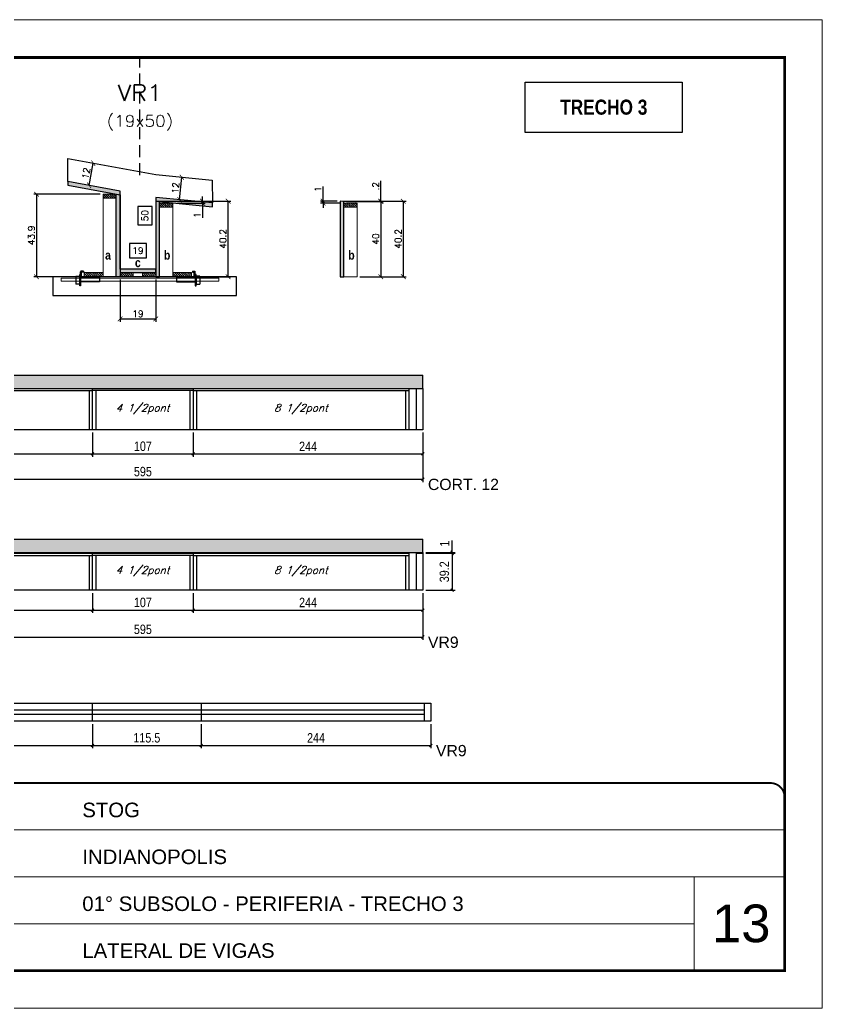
# Model space of a CAD drawing. Extents: x 0 to 6325, y 10169 to 19307.
# Drawn here: x 632 to 1485, y 13614 to 14664 of the extents above; entities that cross this region are included whole.
import ezdxf
from ezdxf.enums import TextEntityAlignment as Align

# ---------------------------------------------------------------- set-up
doc = ezdxf.new("R2010")
doc.units = 0
for name, pattern in [('CONTINUO', [0]), ('DASHED', [0.75, 0.5, -0.25]), ('HIDDEN', [9.525, 6.35, -3.175])]:
    doc.linetypes.add(name, pattern=pattern)
for name, color, linetype in [('1', 1, 'Continuous'), ('5', 5, 'Continuous'), ('barrote', 251, 'Continuous'), ('COTA', 241, 'Continuous'), ('Cota Seção (2x)', 4, 'Continuous'), ('detalhes', 4, 'Continuous'), ('Hachura', 253, 'Continuous'), ('NOMENCLATURA', 7, 'Continuous'), ('Painéis', 200, 'Continuous'), ('presilha', 1, 'Continuous'), ('SARR_2.2x7', 40, 'Continuous'), ('SARR_3.5x7', 81, 'Continuous'), ('texto', 7, 'Continuous'), ('Texto de Titulo', 7, 'Continuous'), ('Texto Qtd Sarr', 242, 'Continuous')]:
    doc.layers.add(name, color=color, linetype=linetype)
for name, color, linetype, lineweight in [('CARIMBO', 255, 'Continuous', 9), ('CONCRETO', 251, 'Continuous', 25), ('Folhas', 255, 'Continuous', 9), ('Madeira', 126, 'Continuous', 18), ('SARRAFO DE PRESSAO', 251, 'DASHED', 9), ('SCO-___-LAJ', 2, 'Continuous', 0), ('Texto Seção', 7, 'Continuous', 15)]:
    doc.layers.add(name, color=color, linetype=linetype, lineweight=lineweight)
doc.styles.add('arial', font='arial.ttf')
doc.styles.add('COTA TECNICA', font='techl___.ttf', dxfattribs={"height": 10})
doc.styles.add('ROMANC', font='techb___.ttf', dxfattribs={"height": 2.5})
doc.styles.add('Romans', font='romans.shx')
doc.styles.get("Standard").update_dxf_attribs({"font": 'arial.ttf'})
doc.styles.add('TECNICA', font='techb___.ttf', dxfattribs={"height": 10})
doc.dimstyles.new('Cota Seção (2x)', dxfattribs={"dimtxt": 7, "dimasz": 5, "dimexe": 3, "dimexo": 3, "dimgap": 2, "dimtad": 3, "dimdec": 1, "dimlfac": 0.5, "dimzin": 12, "dimdsep": 46, "dimtxsty": 'Romans', "dimblk": 'ARCHTICK', "dimcen": 0, "dimclrd": 4, "dimclre": 4, "dimclrt": 1, "dimadec": 1, "dimazin": 3, "dimtfac": 1, "dimtdec": 1, "dimtmove": 0, "dimatfit": 3, "dimldrblk": 'OBLIQUE', "dimfxl": 1, "dimtolj": 1, "dimtzin": 12, "dimarcsym": 0})
doc.dimstyles.new('Cota Seção interna', dxfattribs={"dimtxt": 7, "dimasz": 6, "dimexe": 0.18, "dimexo": 2, "dimgap": -4, "dimtad": 3, "dimdec": 1, "dimlfac": 0.5, "dimzin": 12, "dimdsep": 46, "dimtxsty": 'Romans', "dimblk": 'ARCHTICK', "dimcen": 0.09, "dimse1": 1, "dimse2": 1, "dimsd1": 1, "dimsd2": 1, "dimclrd": 180, "dimclre": 5, "dimclrt": 1, "dimadec": 0, "dimazin": 3, "dimtfac": 1, "dimtdec": 1, "dimtofl": 0, "dimtmove": 0, "dimatfit": 3, "dimldrblk": 'ARCHTICK', "dimfxl": 1, "dimtolj": 1, "dimtzin": 0, "dimarcsym": 0})
doc.dimstyles.new('PAINEL', dxfattribs={"dimtxt": 10, "dimasz": 3, "dimexe": 3, "dimexo": 3, "dimgap": 3, "dimtad": 1, "dimdec": 1, "dimzin": 12, "dimdsep": 46, "dimtxsty": 'COTA TECNICA', "dimblk1": 'OBLIQUE', "dimblk2": 'OBLIQUE', "dimsah": 1, "dimcen": 0.9, "dimclrd": 4, "dimclre": 4, "dimclrt": 240, "dimadec": 1, "dimazin": 3, "dimtfac": 1, "dimtdec": 1, "dimtmove": 0, "dimatfit": 3, "dimfxl": 1, "dimtolj": 1, "dimtzin": 12, "dimarcsym": 0})
pattern_1 = [(315, (23695.4202, 6161.631), (1.12253202, 1.12253202), [])]

# ---------------------------------------------------------------- blocks, each defined once
blk = doc.blocks.new('9999999999')
at = {"color": 30, "linetype": 'CONTINUO'}
for p, q in [((98564.6, 34379.6), (99584, 34379.6)), ((98564.6, 34329.8), (99488, 34329.8)), ((99584, 34329.8), (99488, 34329.8)), ((99488, 34329.8), (99488, 34230.2)), ((98564.6, 34280), (99488, 34280))]:
    blk.add_line(p, q, dxfattribs=at)
at = {"color": 30, "linetype": 'CONTINUO', "const_width": 2}
blk.add_lwpolyline([(99584, 34230.2), (99584, 34414.4, 0.414214), (99569, 34429.4), (98229, 34429.4, 0.414214), (98214, 34414.4), (98214, 34245.2, 0.414214), (98229, 34230.2), (99584, 34230.2)], format="xyb", dxfattribs=at)
at = {"layer": 'Folhas'}
blk.add_lwpolyline([(98139, 34190.2), (99624, 34190.2), (99624, 35240.2), (98139, 35240.2)], close=True, dxfattribs=at)
at = {"layer": 'Folhas', "color": 30, "const_width": 3}
blk.add_lwpolyline([(98214, 34230.2), (99584, 34230.2), (99584, 35200.2), (98214, 35200.2)], close=True, dxfattribs=at)
at = {"color": 7, "linetype": 'Continuous', "ltscale": 5, "style": 'arial'}
for s, height, p in [('STOG', 15.48, (98837.7, 34393.1)), ('INDIANOPOLIS', 15.483, (98837.7, 34343.3)), ('01° SUBSOLO - PERIFERIA - TRECHO 3', 15.483, (98837.7, 34293.5)), ('LATERAL DE VIGAS', 15.483, (98837.7, 34243.7))]:
    blk.add_text(s, height=height, dxfattribs=at).set_placement(p)
blk = doc.blocks.new('titulo1')
at = {"layer": 'Defpoints', "color": 252, "linetype": 'HIDDEN', "ltscale": 2}
blk.add_line((0, 0), (0, 125), dxfattribs=at)
at = {"layer": 'Defpoints', "style": 'Romans', "oblique": 15}
blk.add_attdef('FOLHA', text='', height=10, dxfattribs=at).set_placement((0, 15.6), align=Align.MIDDLE_CENTER)
at = {"layer": 'Texto Qtd Sarr', "color": 3, "style": 'Romans', "oblique": 15}
for tag, height, p in [('TITULO', 17, (0, 71.4)), ('SEÇÃO', 12, (0, 41.5))]:
    blk.add_attdef(tag, text='', height=height, dxfattribs=at).set_placement(p, align=Align.MIDDLE_CENTER)
blk = doc.blocks.new('_ArchTick')
at = {"color": 0, "linetype": 'ByBlock', "const_width": 0.15}
blk.add_lwpolyline([(-0.5, -0.5), (0.5, 0.5)], dxfattribs=at)
blk = doc.blocks.new('*D114')
at = {"layer": 'COTA', "color": 4, "lineweight": -2, "transparency": 16777216}
for p, q in [((779.8, 14471.6), (856.7, 14471.6)), ((853.7, 14391.3), (853.7, 14471.6)), ((813.4, 14391.3), (856.7, 14391.3))]:
    blk.add_line(p, q, dxfattribs=at)
at = {"layer": 'Defpoints', "color": 0, "transparency": 16777216}
for p in [(776.8, 14471.6), (853.7, 14471.6), (810.4, 14391.3)]:
    blk.add_point(p, dxfattribs=at)
at = {"layer": 'COTA', "color": 4, "lineweight": -2, "transparency": 16777216, "xscale": 5, "yscale": 5, "zscale": 5}
for p, rotation in [((853.7, 14471.6), 90), ((853.7, 14391.3), 270)]:
    blk.add_blockref('_ArchTick', p, dxfattribs=dict(at, rotation=rotation))
at = {"layer": 'COTA', "color": 1, "transparency": 16777216, "insert": (848.2, 14431.5), "char_height": 7, "attachment_point": 5, "rotation": 90, "style": 'Romans'}
blk.add_mtext('\\A1;40.2', dxfattribs=at)
blk = doc.blocks.new('_Oblique')
at = {"layer": '1', "color": 0, "lineweight": -2}
blk.add_line((-0.5, -0.5), (0.5, 0.5), dxfattribs=at)
blk = doc.blocks.new('*D115')
at = {"layer": 'Cota Seção (2x)', "color": 180, "lineweight": -2, "transparency": 16777216}
for p, q in [((772.8, 14465.8), (757.8, 14465.8)), ((757.8, 14465.8), (757.8, 14446.4)), ((772.8, 14446.4), (772.8, 14465.8)), ((757.8, 14446.4), (772.8, 14446.4))]:
    blk.add_line(p, q, dxfattribs=at)
at = {"layer": 'Defpoints', "color": 0, "transparency": 16777216}
for p in [(776.8, 14499.3), (781.8, 14499.3), (776.8, 14399.3)]:
    blk.add_point(p, dxfattribs=at)
at = {"layer": 'Cota Seção (2x)', "color": 1, "transparency": 16777216, "insert": (765.3, 14456.1), "char_height": 7, "attachment_point": 5, "rotation": 90, "style": 'Romans'}
blk.add_mtext('\\A1;50', dxfattribs=at)
blk = doc.blocks.new('*D116')
at = {"layer": 'COTA', "color": 4, "lineweight": -2, "transparency": 16777216}
for p, q in [((717.8, 14479), (647.1, 14479)), ((650.1, 14479), (650.1, 14391.3)), ((702.2, 14391.3), (647.1, 14391.3))]:
    blk.add_line(p, q, dxfattribs=at)
at = {"layer": 'Defpoints', "color": 0, "transparency": 16777216}
for p in [(720.8, 14479), (650.1, 14391.3), (705.2, 14391.3)]:
    blk.add_point(p, dxfattribs=at)
at = {"layer": 'COTA', "color": 4, "lineweight": -2, "transparency": 16777216, "xscale": 5, "yscale": 5, "zscale": 5}
for p, rotation in [((650.1, 14479), 90), ((650.1, 14391.3), 270)]:
    blk.add_blockref('_ArchTick', p, dxfattribs=dict(at, rotation=rotation))
at = {"layer": 'COTA', "color": 1, "transparency": 16777216, "insert": (644.6, 14435.2), "char_height": 7, "attachment_point": 5, "rotation": 90, "style": 'Romans'}
blk.add_mtext('\\A1;43.9', dxfattribs=at)
blk = doc.blocks.new('PRESILHA METÁLICA 1')
at = {"layer": 'presilha'}
for p, q in [((7.5, 10.6), (7.5, 19.9)), ((12, 21), (8.6, 21)), ((9, 11.6), (9, 18.9)), ((12, 19.5), (9.6, 19.5)), ((12, 21), (12, 19.5)), ((0, 13), (6, 13)), ((0, 13), (0, 0)), ((6, 0), (0, 0)), ((6, 15.5), (7.5, 15.5)), ((6, -2.5), (6, 15.5)), ((6, 13), (6, 0)), ((7.5, 15.5), (7.5, -2.5)), ((37.5, 4.1), (7.5, 4.1)), ((37.5, 11), (9.6, 11)), ((37.5, 11), (37.5, 4.1)), ((7.5, -2.5), (6, -2.5))]:
    blk.add_line(p, q, dxfattribs=at)
for centre, radius, start, end in [((8.6, 19.9), 1.14, 90, 180), ((9.6, 18.9), 0.57, 90, 180), ((9.6, 11.6), 0.57, 180, 270)]:
    blk.add_arc(centre, radius, start, end, dxfattribs=at)
blk = doc.blocks.new('*D117')
at = {"layer": 'COTA', "color": 4, "lineweight": -2, "transparency": 16777216}
for p, q in [((738.8, 14388.3), (738.8, 14343.5)), ((776.8, 14388.3), (776.8, 14343.5)), ((738.8, 14346.5), (776.8, 14346.5))]:
    blk.add_line(p, q, dxfattribs=at)
at = {"layer": 'Defpoints', "color": 0, "transparency": 16777216}
for p in [(738.8, 14391.3), (776.8, 14391.3), (776.8, 14346.5)]:
    blk.add_point(p, dxfattribs=at)
at = {"layer": 'COTA', "color": 4, "lineweight": -2, "transparency": 16777216, "xscale": 5, "yscale": 5, "zscale": 5, "rotation": 180}
blk.add_blockref('_ArchTick', (738.8, 14346.5), dxfattribs=at)
at = {"layer": 'COTA', "color": 4, "lineweight": -2, "transparency": 16777216, "xscale": 5, "yscale": 5, "zscale": 5}
blk.add_blockref('_ArchTick', (776.8, 14346.5), dxfattribs=at)
at = {"layer": 'COTA', "color": 1, "transparency": 16777216, "insert": (757.8, 14352), "char_height": 7, "attachment_point": 5, "style": 'Romans'}
blk.add_mtext('\\A1;19', dxfattribs=at)
blk = doc.blocks.new('*D118')
at = {"layer": 'Cota Seção (2x)', "color": 180, "lineweight": -2, "transparency": 16777216}
for p, q in [((766.8, 14426.5), (748.8, 14426.5)), ((748.8, 14426.5), (748.8, 14411.5)), ((766.8, 14411.5), (766.8, 14426.5)), ((748.8, 14411.5), (766.8, 14411.5))]:
    blk.add_line(p, q, dxfattribs=at)
at = {"layer": 'Defpoints', "color": 0, "transparency": 16777216}
for p in [(738.8, 14407.5), (776.8, 14407.5), (776.8, 14407.5)]:
    blk.add_point(p, dxfattribs=at)
at = {"layer": 'Cota Seção (2x)', "color": 1, "transparency": 16777216, "insert": (757.8, 14419), "char_height": 7, "attachment_point": 5, "style": 'Romans'}
blk.add_mtext('\\A1;19', dxfattribs=at)
blk = doc.blocks.new('*D467')
at = {"layer": 'COTA', "color": 4, "lineweight": -2, "transparency": 16777216}
blk.add_line((706, 14488.4), (710.4, 14512), dxfattribs=at)
at = {"layer": 'Defpoints', "color": 0, "transparency": 16777216}
for p in [(710.4, 14512), (710.4, 14512), (706, 14488.4)]:
    blk.add_point(p, dxfattribs=at)
at = {"layer": 'COTA', "color": 4, "lineweight": -2, "transparency": 16777216, "xscale": 5, "yscale": 5, "zscale": 5}
for p, rotation in [((710.4, 14512), 79.54991739233503), ((706, 14488.4), 259.549917392335)]:
    blk.add_blockref('_ArchTick', p, dxfattribs=dict(at, rotation=rotation))
at = {"layer": 'COTA', "color": 1, "transparency": 16777216, "insert": (702.8, 14501.2), "char_height": 7, "attachment_point": 5, "rotation": 79.5499, "style": 'Romans'}
blk.add_mtext('\\A1;12', dxfattribs=at)
blk = doc.blocks.new('*D120')
at = {"layer": 'COTA', "color": 4, "lineweight": -2, "transparency": 16777216}
blk.add_line((802.1, 14473.1), (804.5, 14497), dxfattribs=at)
at = {"layer": 'Defpoints', "color": 0, "transparency": 16777216}
for p in [(804.5, 14497), (804.5, 14497), (802.1, 14473.1)]:
    blk.add_point(p, dxfattribs=at)
at = {"layer": 'COTA', "color": 4, "lineweight": -2, "transparency": 16777216, "xscale": 5, "yscale": 5, "zscale": 5}
for p, rotation in [((804.5, 14497), 84.28937953814466), ((802.1, 14473.1), 264.2893795381447)]:
    blk.add_blockref('_ArchTick', p, dxfattribs=dict(at, rotation=rotation))
at = {"layer": 'COTA', "color": 1, "transparency": 16777216, "insert": (797.8, 14485.6), "char_height": 7, "attachment_point": 5, "rotation": 84.2894, "style": 'Romans'}
blk.add_mtext('\\A1;12', dxfattribs=at)
blk = doc.blocks.new('*D468')
at = {"layer": 'COTA', "color": 4, "lineweight": -2, "transparency": 16777216}
for p, q in [((779.8, 14471.6), (829.4, 14471.6)), ((799.8, 14469.6), (829.4, 14469.6)), ((826.4, 14471.6), (826.4, 14476.6)), ((826.4, 14471.6), (826.4, 14469.6)), ((826.4, 14469.6), (826.4, 14454))]:
    blk.add_line(p, q, dxfattribs=at)
at = {"layer": 'Defpoints', "color": 0, "transparency": 16777216}
for p in [(776.8, 14471.6), (796.8, 14469.6), (826.4, 14469.6)]:
    blk.add_point(p, dxfattribs=at)
at = {"layer": 'COTA', "color": 4, "lineweight": -2, "transparency": 16777216, "xscale": 5, "yscale": 5, "zscale": 5}
for p, rotation in [((826.4, 14471.6), 270), ((826.4, 14469.6), 90)]:
    blk.add_blockref('_ArchTick', p, dxfattribs=dict(at, rotation=rotation))
at = {"layer": 'COTA', "color": 1, "transparency": 16777216, "insert": (820.9, 14456.8), "char_height": 7, "attachment_point": 5, "rotation": 90, "style": 'Romans'}
blk.add_mtext('\\A1;1', dxfattribs=at)
blk = doc.blocks.new('*D464')
at = {"layer": 'COTA', "color": 4, "lineweight": -2, "transparency": 16777216}
for p, q in [((954.7, 14471.6), (954.7, 14487.3)), ((969.7, 14471.6), (951.7, 14471.6)), ((973.6, 14469.6), (951.7, 14469.6)), ((954.7, 14469.6), (954.7, 14471.6)), ((954.7, 14469.6), (954.7, 14464.6))]:
    blk.add_line(p, q, dxfattribs=at)
at = {"layer": 'Defpoints', "color": 0, "transparency": 16777216}
for p in [(954.7, 14471.6), (972.7, 14471.6), (976.6, 14469.6)]:
    blk.add_point(p, dxfattribs=at)
at = {"layer": 'COTA', "color": 4, "lineweight": -2, "transparency": 16777216, "xscale": 5, "yscale": 5, "zscale": 5}
for p, rotation in [((954.7, 14471.6), 270), ((954.7, 14469.6), 90)]:
    blk.add_blockref('_ArchTick', p, dxfattribs=dict(at, rotation=rotation))
at = {"layer": 'COTA', "color": 1, "transparency": 16777216, "insert": (949.2, 14484.5), "char_height": 7, "attachment_point": 5, "rotation": 90, "style": 'Romans'}
blk.add_mtext('\\A1;1', dxfattribs=at)
blk = doc.blocks.new('*D465')
at = {"layer": 'COTA', "color": 4, "lineweight": -2, "transparency": 16777216}
for p, q in [((975.7, 14471.6), (1042.8, 14471.6)), ((1039.8, 14471.6), (1039.8, 14391.3)), ((993.7, 14391.3), (1042.8, 14391.3))]:
    blk.add_line(p, q, dxfattribs=at)
at = {"layer": 'Defpoints', "color": 0, "transparency": 16777216}
for p in [(972.7, 14471.6), (990.7, 14391.3), (1039.8, 14391.3)]:
    blk.add_point(p, dxfattribs=at)
at = {"layer": 'COTA', "color": 4, "lineweight": -2, "transparency": 16777216, "xscale": 5, "yscale": 5, "zscale": 5}
for p, rotation in [((1039.8, 14471.6), 90), ((1039.8, 14391.3), 270)]:
    blk.add_blockref('_ArchTick', p, dxfattribs=dict(at, rotation=rotation))
at = {"layer": 'COTA', "color": 1, "transparency": 16777216, "insert": (1034.3, 14431.5), "char_height": 7, "attachment_point": 5, "rotation": 90, "style": 'Romans'}
blk.add_mtext('\\A1;40.2', dxfattribs=at)
blk = doc.blocks.new('*D466')
at = {"layer": 'COTA', "color": 4, "lineweight": -2, "transparency": 16777216}
for p, q in [((1016, 14471.6), (1016, 14493.3)), ((975.7, 14471.6), (1019, 14471.6)), ((979.6, 14471.2), (1019, 14471.2)), ((1016, 14471.2), (1016, 14471.6)), ((1016, 14471.2), (1016, 14466.2))]:
    blk.add_line(p, q, dxfattribs=at)
at = {"layer": 'Defpoints', "color": 0, "transparency": 16777216}
for p in [(972.7, 14471.6), (976.6, 14471.2), (1016, 14471.6)]:
    blk.add_point(p, dxfattribs=at)
at = {"layer": 'COTA', "color": 4, "lineweight": -2, "transparency": 16777216, "xscale": 5, "yscale": 5, "zscale": 5}
for p, rotation in [((1016, 14471.6), 270), ((1016, 14471.2), 90)]:
    blk.add_blockref('_ArchTick', p, dxfattribs=dict(at, rotation=rotation))
at = {"layer": 'COTA', "color": 1, "transparency": 16777216, "insert": (1010.5, 14487.5), "char_height": 7, "attachment_point": 5, "rotation": 90, "style": 'Romans'}
blk.add_mtext('\\A1;.2', dxfattribs=at)
blk = doc.blocks.new('*D119')
at = {"layer": 'COTA', "color": 4, "lineweight": -2, "transparency": 16777216}
for p, q in [((979.6, 14471.2), (1019, 14471.2)), ((1016, 14471.2), (1016, 14391.3)), ((993.7, 14391.3), (1019, 14391.3))]:
    blk.add_line(p, q, dxfattribs=at)
at = {"layer": 'Defpoints', "color": 0, "transparency": 16777216}
for p in [(976.6, 14471.2), (990.7, 14391.3), (1016, 14391.3)]:
    blk.add_point(p, dxfattribs=at)
at = {"layer": 'COTA', "color": 4, "lineweight": -2, "transparency": 16777216, "xscale": 5, "yscale": 5, "zscale": 5}
for p, rotation in [((1016, 14471.2), 90), ((1016, 14391.3), 270)]:
    blk.add_blockref('_ArchTick', p, dxfattribs=dict(at, rotation=rotation))
at = {"layer": 'COTA', "color": 1, "transparency": 16777216, "insert": (1010.5, 14431.3), "char_height": 7, "attachment_point": 5, "rotation": 90, "style": 'Romans'}
blk.add_mtext('\\A1;40', dxfattribs=at)
blk = doc.blocks.new('*D470')
at = {"layer": 'COTA', "color": 4, "lineweight": -2, "transparency": 16777216}
for p, q in [((465.6, 14225.8), (465.6, 14200.1)), ((709.6, 14225.8), (709.6, 14200.1)), ((465.6, 14203.1), (709.6, 14203.1))]:
    blk.add_line(p, q, dxfattribs=at)
at = {"layer": 'Defpoints', "color": 0, "transparency": 16777216}
for p in [(465.6, 14228.8), (709.6, 14228.8), (709.6, 14203.1)]:
    blk.add_point(p, dxfattribs=at)
at = {"layer": 'COTA', "color": 4, "lineweight": -2, "transparency": 16777216, "xscale": 3, "yscale": 3, "zscale": 3, "rotation": 180}
blk.add_blockref('_Oblique', (465.6, 14203.1), dxfattribs=at)
at = {"layer": 'COTA', "color": 4, "lineweight": -2, "transparency": 16777216, "xscale": 3, "yscale": 3, "zscale": 3}
blk.add_blockref('_Oblique', (709.6, 14203.1), dxfattribs=at)
at = {"layer": 'COTA', "color": 240, "transparency": 16777216, "insert": (587.6, 14211.1), "char_height": 10, "attachment_point": 5, "style": 'COTA TECNICA'}
blk.add_mtext('\\A1;244', dxfattribs=at)
blk = doc.blocks.new('*D471')
at = {"layer": 'COTA', "color": 4, "lineweight": -2, "transparency": 16777216}
for p, q in [((709.6, 14225.8), (709.6, 14200.1)), ((816.6, 14225.8), (816.6, 14200.1)), ((709.6, 14203.1), (816.6, 14203.1))]:
    blk.add_line(p, q, dxfattribs=at)
at = {"layer": 'Defpoints', "color": 0, "transparency": 16777216}
for p in [(709.6, 14228.8), (816.6, 14228.8), (816.6, 14203.1)]:
    blk.add_point(p, dxfattribs=at)
at = {"layer": 'COTA', "color": 4, "lineweight": -2, "transparency": 16777216, "xscale": 3, "yscale": 3, "zscale": 3, "rotation": 180}
blk.add_blockref('_Oblique', (709.6, 14203.1), dxfattribs=at)
at = {"layer": 'COTA', "color": 4, "lineweight": -2, "transparency": 16777216, "xscale": 3, "yscale": 3, "zscale": 3}
blk.add_blockref('_Oblique', (816.6, 14203.1), dxfattribs=at)
at = {"layer": 'COTA', "color": 240, "transparency": 16777216, "insert": (763.1, 14211.2), "char_height": 10, "attachment_point": 5, "style": 'COTA TECNICA'}
blk.add_mtext('\\A1;107', dxfattribs=at)
blk = doc.blocks.new('*D472')
at = {"layer": 'COTA', "color": 4, "lineweight": -2, "transparency": 16777216}
for p, q in [((816.6, 14225.8), (816.6, 14200.1)), ((1060.6, 14225.8), (1060.6, 14200.1)), ((816.6, 14203.1), (1060.6, 14203.1))]:
    blk.add_line(p, q, dxfattribs=at)
at = {"layer": 'Defpoints', "color": 0, "transparency": 16777216}
for p in [(816.6, 14228.8), (1060.6, 14228.8), (1060.6, 14203.1)]:
    blk.add_point(p, dxfattribs=at)
at = {"layer": 'COTA', "color": 4, "lineweight": -2, "transparency": 16777216, "xscale": 3, "yscale": 3, "zscale": 3, "rotation": 180}
blk.add_blockref('_Oblique', (816.6, 14203.1), dxfattribs=at)
at = {"layer": 'COTA', "color": 4, "lineweight": -2, "transparency": 16777216, "xscale": 3, "yscale": 3, "zscale": 3}
blk.add_blockref('_Oblique', (1060.6, 14203.1), dxfattribs=at)
at = {"layer": 'COTA', "color": 240, "transparency": 16777216, "insert": (938.6, 14211.1), "char_height": 10, "attachment_point": 5, "style": 'COTA TECNICA'}
blk.add_mtext('\\A1;244', dxfattribs=at)
blk = doc.blocks.new('*D473')
at = {"layer": 'COTA', "color": 4, "lineweight": -2, "transparency": 16777216}
for p, q in [((465.6, 14225.8), (465.6, 14173.2)), ((1060.6, 14225.8), (1060.6, 14173.2)), ((465.6, 14176.2), (1060.6, 14176.2))]:
    blk.add_line(p, q, dxfattribs=at)
at = {"layer": 'Defpoints', "color": 0, "transparency": 16777216}
for p in [(465.6, 14228.8), (1060.6, 14228.8), (1060.6, 14176.2)]:
    blk.add_point(p, dxfattribs=at)
at = {"layer": 'COTA', "color": 4, "lineweight": -2, "transparency": 16777216, "xscale": 3, "yscale": 3, "zscale": 3, "rotation": 180}
blk.add_blockref('_Oblique', (465.6, 14176.2), dxfattribs=at)
at = {"layer": 'COTA', "color": 4, "lineweight": -2, "transparency": 16777216, "xscale": 3, "yscale": 3, "zscale": 3}
blk.add_blockref('_Oblique', (1060.6, 14176.2), dxfattribs=at)
at = {"layer": 'COTA', "color": 240, "transparency": 16777216, "insert": (763.1, 14184.3), "char_height": 10, "attachment_point": 5, "style": 'COTA TECNICA'}
blk.add_mtext('\\A1;595', dxfattribs=at)
blk = doc.blocks.new('*D474')
at = {"layer": 'COTA', "color": 4, "lineweight": -2, "transparency": 16777216}
for p, q in [((465.6, 14055.3), (465.6, 14034.2)), ((709.6, 14055.3), (709.6, 14034.2)), ((465.6, 14037.2), (709.6, 14037.2))]:
    blk.add_line(p, q, dxfattribs=at)
at = {"layer": 'Defpoints', "color": 0, "transparency": 16777216}
for p in [(465.6, 14058.3), (709.6, 14058.3), (709.6, 14037.2)]:
    blk.add_point(p, dxfattribs=at)
at = {"layer": 'COTA', "color": 4, "lineweight": -2, "transparency": 16777216, "xscale": 3, "yscale": 3, "zscale": 3, "rotation": 180}
blk.add_blockref('_Oblique', (465.6, 14037.2), dxfattribs=at)
at = {"layer": 'COTA', "color": 4, "lineweight": -2, "transparency": 16777216, "xscale": 3, "yscale": 3, "zscale": 3}
blk.add_blockref('_Oblique', (709.6, 14037.2), dxfattribs=at)
at = {"layer": 'COTA', "color": 240, "transparency": 16777216, "insert": (587.6, 14045.3), "char_height": 10, "attachment_point": 5, "style": 'COTA TECNICA'}
blk.add_mtext('\\A1;244', dxfattribs=at)
blk = doc.blocks.new('*D475')
at = {"layer": 'COTA', "color": 4, "lineweight": -2, "transparency": 16777216}
for p, q in [((709.6, 14055.3), (709.6, 14034.2)), ((816.6, 14055.3), (816.6, 14034.2)), ((709.6, 14037.2), (816.6, 14037.2))]:
    blk.add_line(p, q, dxfattribs=at)
at = {"layer": 'Defpoints', "color": 0, "transparency": 16777216}
for p in [(709.6, 14058.3), (816.6, 14058.3), (816.6, 14037.2)]:
    blk.add_point(p, dxfattribs=at)
at = {"layer": 'COTA', "color": 4, "lineweight": -2, "transparency": 16777216, "xscale": 3, "yscale": 3, "zscale": 3, "rotation": 180}
blk.add_blockref('_Oblique', (709.6, 14037.2), dxfattribs=at)
at = {"layer": 'COTA', "color": 4, "lineweight": -2, "transparency": 16777216, "xscale": 3, "yscale": 3, "zscale": 3}
blk.add_blockref('_Oblique', (816.6, 14037.2), dxfattribs=at)
at = {"layer": 'COTA', "color": 240, "transparency": 16777216, "insert": (763.1, 14045.3), "char_height": 10, "attachment_point": 5, "style": 'COTA TECNICA'}
blk.add_mtext('\\A1;107', dxfattribs=at)
blk = doc.blocks.new('*D476')
at = {"layer": 'COTA', "color": 4, "lineweight": -2, "transparency": 16777216}
for p, q in [((816.6, 14055.3), (816.6, 14034.2)), ((1060.6, 14055.3), (1060.6, 14034.2)), ((816.6, 14037.2), (1060.6, 14037.2))]:
    blk.add_line(p, q, dxfattribs=at)
at = {"layer": 'Defpoints', "color": 0, "transparency": 16777216}
for p in [(816.6, 14058.3), (1060.6, 14058.3), (1060.6, 14037.2)]:
    blk.add_point(p, dxfattribs=at)
at = {"layer": 'COTA', "color": 4, "lineweight": -2, "transparency": 16777216, "xscale": 3, "yscale": 3, "zscale": 3, "rotation": 180}
blk.add_blockref('_Oblique', (816.6, 14037.2), dxfattribs=at)
at = {"layer": 'COTA', "color": 4, "lineweight": -2, "transparency": 16777216, "xscale": 3, "yscale": 3, "zscale": 3}
blk.add_blockref('_Oblique', (1060.6, 14037.2), dxfattribs=at)
at = {"layer": 'COTA', "color": 240, "transparency": 16777216, "insert": (938.6, 14045.3), "char_height": 10, "attachment_point": 5, "style": 'COTA TECNICA'}
blk.add_mtext('\\A1;244', dxfattribs=at)
blk = doc.blocks.new('*D477')
at = {"layer": 'COTA', "color": 4, "lineweight": -2, "transparency": 16777216}
for p, q in [((465.6, 14055.3), (465.6, 14005.6)), ((1060.6, 14055.3), (1060.6, 14005.6)), ((465.6, 14008.6), (1060.6, 14008.6))]:
    blk.add_line(p, q, dxfattribs=at)
at = {"layer": 'Defpoints', "color": 0, "transparency": 16777216}
for p in [(465.6, 14058.3), (1060.6, 14058.3), (1060.6, 14008.6)]:
    blk.add_point(p, dxfattribs=at)
at = {"layer": 'COTA', "color": 4, "lineweight": -2, "transparency": 16777216, "xscale": 3, "yscale": 3, "zscale": 3, "rotation": 180}
blk.add_blockref('_Oblique', (465.6, 14008.6), dxfattribs=at)
at = {"layer": 'COTA', "color": 4, "lineweight": -2, "transparency": 16777216, "xscale": 3, "yscale": 3, "zscale": 3}
blk.add_blockref('_Oblique', (1060.6, 14008.6), dxfattribs=at)
at = {"layer": 'COTA', "color": 240, "transparency": 16777216, "insert": (763.1, 14016.7), "char_height": 10, "attachment_point": 5, "style": 'COTA TECNICA'}
blk.add_mtext('\\A1;595', dxfattribs=at)
blk = doc.blocks.new('*D461')
at = {"layer": 'COTA', "color": 4, "lineweight": -2, "transparency": 16777216}
for p, q in [((1091.8, 14098.5), (1091.8, 14111.1)), ((1063.6, 14098.5), (1094.8, 14098.5)), ((1063.6, 14097.5), (1094.8, 14097.5)), ((1091.8, 14097.5), (1091.8, 14098.5)), ((1091.8, 14097.5), (1091.8, 14094.5))]:
    blk.add_line(p, q, dxfattribs=at)
at = {"layer": 'Defpoints', "color": 0, "transparency": 16777216}
for p in [(1060.6, 14098.5), (1060.6, 14097.5), (1091.8, 14098.5)]:
    blk.add_point(p, dxfattribs=at)
at = {"layer": 'COTA', "color": 4, "lineweight": -2, "transparency": 16777216, "xscale": 3, "yscale": 3, "zscale": 3}
for p, rotation in [((1091.8, 14098.5), 270), ((1091.8, 14097.5), 90)]:
    blk.add_blockref('_Oblique', p, dxfattribs=dict(at, rotation=rotation))
at = {"layer": 'COTA', "color": 240, "transparency": 16777216, "insert": (1083.7, 14107.8), "char_height": 10, "attachment_point": 5, "rotation": 90, "style": 'COTA TECNICA'}
blk.add_mtext('\\A1;1', dxfattribs=at)
blk = doc.blocks.new('*D107')
at = {"layer": 'COTA', "color": 4, "lineweight": -2, "transparency": 16777216}
for p, q in [((1063.6, 14097.5), (1094.8, 14097.5)), ((1091.8, 14097.5), (1091.8, 14058.3)), ((1063.6, 14058.3), (1094.8, 14058.3))]:
    blk.add_line(p, q, dxfattribs=at)
at = {"layer": 'Defpoints', "color": 0, "transparency": 16777216}
for p in [(1060.6, 14097.5), (1060.6, 14058.3), (1091.8, 14058.3)]:
    blk.add_point(p, dxfattribs=at)
at = {"layer": 'COTA', "color": 4, "lineweight": -2, "transparency": 16777216, "xscale": 3, "yscale": 3, "zscale": 3}
for p, rotation in [((1091.8, 14097.5), 90), ((1091.8, 14058.3), 270)]:
    blk.add_blockref('_Oblique', p, dxfattribs=dict(at, rotation=rotation))
at = {"layer": 'COTA', "color": 240, "transparency": 16777216, "insert": (1083.5, 14077.9), "char_height": 10, "attachment_point": 5, "rotation": 90, "style": 'COTA TECNICA'}
blk.add_mtext('\\A1;39.2', dxfattribs=at)
blk = doc.blocks.new('*D485')
at = {"layer": 'COTA', "color": 4, "lineweight": -2, "transparency": 16777216}
for p, q in [((465.6, 13916.2), (465.6, 13890.4)), ((709.6, 13916.2), (709.6, 13890.4)), ((465.6, 13893.4), (709.6, 13893.4))]:
    blk.add_line(p, q, dxfattribs=at)
at = {"layer": 'Defpoints', "color": 0, "transparency": 16777216}
for p in [(465.6, 13919.2), (709.6, 13919.2), (709.6, 13893.4)]:
    blk.add_point(p, dxfattribs=at)
at = {"layer": 'COTA', "color": 4, "lineweight": -2, "transparency": 16777216, "xscale": 3, "yscale": 3, "zscale": 3, "rotation": 180}
blk.add_blockref('_Oblique', (465.6, 13893.4), dxfattribs=at)
at = {"layer": 'COTA', "color": 4, "lineweight": -2, "transparency": 16777216, "xscale": 3, "yscale": 3, "zscale": 3}
blk.add_blockref('_Oblique', (709.6, 13893.4), dxfattribs=at)
at = {"layer": 'COTA', "color": 240, "transparency": 16777216, "insert": (587.6, 13901.5), "char_height": 10, "attachment_point": 5, "style": 'COTA TECNICA'}
blk.add_mtext('\\A1;244', dxfattribs=at)
blk = doc.blocks.new('*D486')
at = {"layer": 'COTA', "color": 4, "lineweight": -2, "transparency": 16777216}
for p, q in [((709.6, 13916.2), (709.6, 13890.4)), ((825.1, 13916.2), (825.1, 13890.4)), ((709.6, 13893.4), (825.1, 13893.4))]:
    blk.add_line(p, q, dxfattribs=at)
at = {"layer": 'Defpoints', "color": 0, "transparency": 16777216}
for p in [(709.6, 13919.2), (825.1, 13919.2), (825.1, 13893.4)]:
    blk.add_point(p, dxfattribs=at)
at = {"layer": 'COTA', "color": 4, "lineweight": -2, "transparency": 16777216, "xscale": 3, "yscale": 3, "zscale": 3, "rotation": 180}
blk.add_blockref('_Oblique', (709.6, 13893.4), dxfattribs=at)
at = {"layer": 'COTA', "color": 4, "lineweight": -2, "transparency": 16777216, "xscale": 3, "yscale": 3, "zscale": 3}
blk.add_blockref('_Oblique', (825.1, 13893.4), dxfattribs=at)
at = {"layer": 'COTA', "color": 240, "transparency": 16777216, "insert": (767.3, 13901.5), "char_height": 10, "attachment_point": 5, "style": 'COTA TECNICA'}
blk.add_mtext('\\A1;115.5', dxfattribs=at)
blk = doc.blocks.new('*D487')
at = {"layer": 'COTA', "color": 4, "lineweight": -2, "transparency": 16777216}
for p, q in [((825.1, 13916.2), (825.1, 13890.4)), ((1069.1, 13916.2), (1069.1, 13890.4)), ((825.1, 13893.4), (1069.1, 13893.4))]:
    blk.add_line(p, q, dxfattribs=at)
at = {"layer": 'Defpoints', "color": 0, "transparency": 16777216}
for p in [(825.1, 13919.2), (1069.1, 13919.2), (1069.1, 13893.4)]:
    blk.add_point(p, dxfattribs=at)
at = {"layer": 'COTA', "color": 4, "lineweight": -2, "transparency": 16777216, "xscale": 3, "yscale": 3, "zscale": 3, "rotation": 180}
blk.add_blockref('_Oblique', (825.1, 13893.4), dxfattribs=at)
at = {"layer": 'COTA', "color": 4, "lineweight": -2, "transparency": 16777216, "xscale": 3, "yscale": 3, "zscale": 3}
blk.add_blockref('_Oblique', (1069.1, 13893.4), dxfattribs=at)
at = {"layer": 'COTA', "color": 240, "transparency": 16777216, "insert": (947.1, 13901.5), "char_height": 10, "attachment_point": 5, "style": 'COTA TECNICA'}
blk.add_mtext('\\A1;244', dxfattribs=at)

msp = doc.modelspace()

# ---------------------------------------------------------------- hatches: boundary and pattern name
at = {"layer": 'COTA'}
h = msp.add_hatch(dxfattribs=at)
h.set_pattern_fill('AR-CONC', color=256, scale=0.03)
h.set_pattern_definition([(50, (202.679, 8088.0978), (5.46554, -0.4781726), [0.5715, -6.2865]), (355, (202.679, 8088.098), (-1.0573026, 5.7317054), [0.4572, -5.0292175]), (100.45144, (203.1345, 8088.058), (4.4082374, 5.2535326), [0.4857003, -5.3427073]), (46.1842, (202.679, 8089.622), (8.132371, -1.26127), [0.85725, -9.42975]), (96.63556, (203.357, 8089.517), (7.122124, 7.422784), [0.728551, -8.014068]), (351.18415, (202.679, 8089.622), (7.122124, 7.422784), [0.685799, -7.543792]), (21, (203.441, 8089.2408), (4.5484317, -3.067956), [0.5715, -6.2865]), (326, (203.441, 8089.241), (1.854061, 5.525639), [0.4572, -5.0292]), (71.451445, (203.82, 8088.985), (6.4024926, 2.457683), [0.4857003, -5.342698]), (37.5, (202.679, 8088.0978), (0.0926581, 2.53665117), [0, -4.96824, 0, -5.1054, 0, -5.04825]), (7.5, (202.679, 8088.0978), (2.0045899, 3.0054172), [0, -2.91084, 0, -4.85394, 0, -1.92405]), (327.5, (200.9798, 8088.0978), (4.06771786, -0.1718623), [0, -1.905, 0, -5.9436, 0, -7.8867]), (317.5, (200.2178, 8088.0978), (4.4438754, 0.7627947), [0, -2.4765, 0, -3.94716, 0, -5.6007])])
h.paths.add_polyline_path([(1060.05, 14286.68), (465.55, 14286.68), (465.55, 14272.68), (1060.05, 14272.68)])
h = msp.add_hatch(dxfattribs=at)
h.set_pattern_fill('AR-CONC', color=256, scale=0.03)
h.set_pattern_definition([(50, (202.679, 7913.9285), (5.46554, -0.4781726), [0.5715, -6.2865]), (355, (202.679, 7913.9285), (-1.0573026, 5.7317054), [0.4572, -5.0292175]), (100.45144, (203.1345, 7913.8887), (4.4082374, 5.2535326), [0.4857003, -5.3427073]), (46.1842, (202.679, 7915.4525), (8.132371, -1.26127), [0.85725, -9.42975]), (96.63556, (203.357, 7915.3474), (7.122124, 7.422784), [0.728551, -8.014068]), (351.18415, (202.679, 7915.4525), (7.122124, 7.422784), [0.685799, -7.543792]), (21, (203.441, 7915.0715), (4.5484317, -3.067956), [0.5715, -6.2865]), (326, (203.441, 7915.0715), (1.854061, 5.525639), [0.4572, -5.0292]), (71.451445, (203.82, 7914.816), (6.4024926, 2.457683), [0.4857003, -5.342698]), (37.5, (202.679, 7913.9285), (0.0926581, 2.53665117), [0, -4.96824, 0, -5.1054, 0, -5.04825]), (7.5, (202.679, 7913.9285), (2.0045899, 3.0054172), [0, -2.91084, 0, -4.85394, 0, -1.92405]), (327.5, (200.9798, 7913.9285), (4.06771786, -0.1718623), [0, -1.905, 0, -5.9436, 0, -7.8867]), (317.5, (200.2178, 7913.9285), (4.4438754, 0.7627947), [0, -2.4765, 0, -3.94716, 0, -5.6007])])
h.paths.add_polyline_path([(1060.05, 14112.51), (465.55, 14112.51), (465.55, 14098.51), (1060.05, 14098.51)])
at = {"layer": 'Hachura'}
h = msp.add_hatch(color=256, dxfattribs=at)
h.dxf.hatch_style = 1
h.paths.add_polyline_path([(738.8, 14478.31), (738.8, 14482.38), (683.2, 14492.63), (683.2, 14488.56)])
h = msp.add_hatch(dxfattribs=at)
h.set_pattern_fill('ANSI31', color=256, scale=0.5, angle=270, style=0)
h.set_pattern_definition([(315, (23695.4202, 6171.4038), (1.12253202, 1.12253202), [])])
h.paths.add_polyline_path([(734.8, 14474.65), (734.8, 14479.05), (720.8, 14479.05), (720.8, 14474.65)])
h = msp.add_hatch(color=256, dxfattribs=at)
h.dxf.hatch_style = 1
h.paths.add_polyline_path([(734.8, 14479.05), (738.8, 14478.31), (738.8, 14391.27), (734.8, 14391.27)])
h = msp.add_hatch(color=256, dxfattribs=at)
h.dxf.hatch_style = 1
h.paths.add_polyline_path([(836.91, 14465.62), (836.9, 14469.64), (776.8, 14475.65), (776.8, 14471.63)])
h = msp.add_hatch(color=256, dxfattribs=at)
h.dxf.hatch_style = 1
h.paths.add_polyline_path([(780.76, 14471.24), (776.8, 14471.63), (776.8, 14391.27), (780.8, 14391.27)])
h = msp.add_hatch(dxfattribs=at)
h.set_pattern_fill('ANSI31', color=256, scale=0.5, angle=270, style=0)
h.set_pattern_definition([(315, (23695.4202, 6161.99), (1.12253202, 1.12253202), [])])
h.paths.add_polyline_path([(780.8, 14465.23), (780.8, 14469.63), (794.8, 14469.63), (794.8, 14465.23)])
h = msp.add_hatch(color=256, dxfattribs=at)
h.dxf.hatch_style = 1
h.paths.add_polyline_path([(976.64, 14471.24), (972.68, 14471.63), (972.68, 14391.27), (976.68, 14391.27)])
h = msp.add_hatch(dxfattribs=at)
h.set_pattern_fill('ANSI31', color=256, scale=0.5, angle=270, style=0)
h.set_pattern_definition([(315, (23891.297, 6161.99), (1.12253202, 1.12253202), [])])
h.paths.add_polyline_path([(976.64, 14465.23), (976.64, 14469.63), (990.68, 14469.63), (990.68, 14465.23)])
h = msp.add_hatch(dxfattribs=at)
h.set_pattern_fill('ANSI31', color=256, scale=0.5, angle=270, style=0)
h.set_pattern_definition([(315, (23695.4202, 6161.631), (1.12253202, 1.12253202), [])])
h.paths.add_polyline_path([(700.8, 14391.27), (700.8, 14395.67), (720.8, 14395.67), (720.8, 14391.27)])
h = msp.add_hatch(color=256, dxfattribs=at)
h.dxf.hatch_style = 1
h.paths.add_polyline_path([(776.8, 14395.67), (776.8, 14399.27), (738.8, 14399.27), (738.8, 14395.67)])
h = msp.add_hatch(dxfattribs=at)
h.set_pattern_fill('ANSI31', color=256, scale=0.5, angle=270, style=0)
h.set_pattern_definition(pattern_1)
h.paths.add_polyline_path([(738.8, 14391.27), (738.8, 14395.67), (752.8, 14395.67), (752.8, 14391.27)])
h = msp.add_hatch(dxfattribs=at)
h.set_pattern_fill('ANSI31', color=256, scale=0.5, angle=270, style=0)
h.set_pattern_definition(pattern_1)
h.paths.add_polyline_path([(776.8, 14391.27), (776.8, 14395.67), (762.8, 14395.67), (762.8, 14391.27)])
h = msp.add_hatch(dxfattribs=at)
h.set_pattern_fill('ANSI31', color=256, scale=0.5, angle=270, style=0)
h.set_pattern_definition(pattern_1)
h.paths.add_polyline_path([(814.8, 14391.27), (814.8, 14395.67), (794.8, 14395.67), (794.8, 14391.27)])

# ---------------------------------------------------------------- linework, layer by layer
at = {"layer": 'barrote'}
msp.add_lwpolyline([(667.34, 14371.27), (862.53, 14371.27), (862.53, 14391.27), (667.34, 14391.27)], close=True, dxfattribs=at)
at = {"layer": 'CONCRETO'}
msp.add_lwpolyline([(776.8, 14499.77), (836.82, 14493.77), (836.9, 14469.64), (776.8, 14475.65), (776.8, 14399.27), (738.8, 14399.27), (738.8, 14482.38), (683.2, 14492.63), (683.2, 14517.04), (776.8, 14499.77)], dxfattribs=at)
at = {"layer": 'COTA'}
for p, q in [((465.55, 14286.68), (1060.55, 14286.68)), ((1060.55, 14272.68), (1060.55, 14286.68)), ((465.55, 14112.51), (1060.55, 14112.51)), ((1060.55, 14098.51), (1060.55, 14112.51)), ((480.55, 14097.51), (1045.55, 14097.51)), ((1053.55, 14097.51), (1060.55, 14097.51))]:
    msp.add_line(p, q, dxfattribs=at)
msp.add_lwpolyline([(1169.46, 14598.16), (1336.24, 14598.16), (1336.24, 14544.5), (1169.46, 14544.5)], close=True, dxfattribs=at)
at = {"layer": 'Madeira'}
for points in [[(734.8, 14474.65), (734.8, 14479.05), (720.8, 14479.05), (720.8, 14474.65)], [(734.8, 14479.05), (720.8, 14479.05), (720.8, 14391.27), (734.8, 14391.27)], [(780.8, 14465.23), (780.8, 14469.63), (794.8, 14469.63), (794.8, 14465.23)], [(780.8, 14469.63), (794.8, 14469.63), (794.8, 14391.27), (780.8, 14391.27)], [(976.64, 14465.23), (976.64, 14469.63), (990.68, 14469.63), (990.68, 14465.23)], [(976.64, 14469.63), (990.68, 14469.63), (990.68, 14391.27), (976.68, 14391.27)], [(700.8, 14391.27), (700.8, 14395.67), (720.8, 14395.67), (720.8, 14391.27)], [(738.8, 14391.27), (738.8, 14395.67), (752.8, 14395.67), (752.8, 14391.27)], [(776.8, 14391.27), (776.8, 14395.67), (762.8, 14395.67), (762.8, 14391.27)], [(814.8, 14391.27), (814.8, 14395.67), (794.8, 14395.67), (794.8, 14391.27)]]:
    msp.add_lwpolyline(points, close=True, dxfattribs=at)
at = {"layer": 'Painéis', "linetype": 'ByBlock'}
for p, q in [((465.55, 14272.68), (1060.55, 14272.68)), ((709.55, 14228.78), (709.55, 14272.68)), ((816.55, 14272.68), (816.55, 14228.78)), ((1060.55, 14272.68), (1060.55, 14228.78)), ((1060.55, 14228.78), (465.55, 14228.78)), ((465.55, 14098.51), (1060.55, 14098.51)), ((709.55, 14058.31), (709.55, 14097.51)), ((816.55, 14097.51), (816.55, 14058.31)), ((1060.55, 14098.51), (1060.55, 14058.31)), ((1060.55, 14058.31), (465.55, 14058.31)), ((465.55, 13938.19), (1069.05, 13938.19)), ((709.55, 13919.19), (709.55, 13938.19)), ((825.05, 13938.19), (825.05, 13919.19)), ((1069.05, 13938.19), (1069.05, 13919.19)), ((1069.05, 13919.19), (465.55, 13919.19))]:
    msp.add_line(p, q, dxfattribs=at)
at = {"layer": 'Painéis'}
for points in [[(738.8, 14478.31), (738.8, 14482.38), (683.2, 14492.63), (683.2, 14488.56)], [(734.8, 14479.05), (738.8, 14478.31), (738.8, 14391.27), (734.8, 14391.27)], [(836.91, 14465.62), (836.9, 14469.64), (776.8, 14475.65), (776.8, 14471.63)], [(780.76, 14471.24), (776.8, 14471.63), (776.8, 14391.27), (780.8, 14391.27)], [(976.64, 14471.24), (972.68, 14471.63), (972.68, 14391.27), (976.68, 14391.27)], [(776.8, 14395.67), (776.8, 14399.27), (738.8, 14399.27), (738.8, 14395.67)]]:
    msp.add_lwpolyline(points, close=True, dxfattribs=at)
at = {"layer": 'SARR_2.2x7', "linetype": 'Continuous'}
for p, q in [((480.55, 14270.48), (709.55, 14270.48)), ((816.55, 14270.48), (709.55, 14270.48)), ((816.55, 14270.48), (1045.55, 14270.48)), ((1053.55, 14272.68), (1053.55, 14228.78)), ((480.55, 14095.31), (709.55, 14095.31)), ((816.55, 14095.31), (709.55, 14095.31)), ((816.55, 14095.31), (1045.55, 14095.31)), ((1053.55, 14097.51), (1053.55, 14058.31)), ((1062.05, 13938.19), (1062.05, 13919.19)), ((472.55, 13931.19), (709.55, 13931.19)), ((709.55, 13926.19), (472.55, 13926.19)), ((709.55, 13931.19), (825.05, 13931.19)), ((825.05, 13926.19), (709.55, 13926.19)), ((825.05, 13931.19), (1062.05, 13931.19)), ((1062.05, 13926.19), (825.05, 13926.19))]:
    msp.add_line(p, q, dxfattribs=at)
at = {"layer": 'SARR_3.5x7'}
for p, q in [((706.05, 14270.48), (706.05, 14228.78)), ((713.05, 14270.48), (713.05, 14228.78)), ((813.05, 14270.48), (813.05, 14228.78)), ((820.05, 14270.48), (820.05, 14228.78)), ((1042.05, 14270.48), (1042.05, 14228.78)), ((1045.55, 14272.68), (1045.55, 14228.78)), ((706.05, 14095.31), (706.05, 14058.31)), ((713.05, 14095.31), (713.05, 14058.31)), ((813.05, 14095.31), (813.05, 14058.31)), ((820.05, 14095.31), (820.05, 14058.31)), ((1042.05, 14095.31), (1042.05, 14058.31)), ((1045.55, 14097.51), (1045.55, 14058.31))]:
    msp.add_line(p, q, dxfattribs=at)
at = {"layer": 'SCO-___-LAJ', "color": 1}
msp.add_lwpolyline([(676.35, 14389.94), (843.65, 14389.94), (843.65, 14386.74), (676.35, 14386.74)], close=True, dxfattribs=at)

# ---------------------------------------------------------------- block references
at = {"layer": 'presilha', "yscale": 0.6666666666666666, "zscale": 0.6666666666666666}
for p, xscale in [((691.93, 14383.31), 0.6666666666666666), ((823.67, 14383.31), -0.6666666666666666)]:
    msp.add_blockref('PRESILHA METÁLICA 1', p, dxfattribs=dict(at, xscale=xscale))
at = {"layer": 'SARRAFO DE PRESSAO', "color": 6, "linetype": 'ByBlock'}
msp.add_blockref('9999999999', (-98138.98, -20575.93), dxfattribs=at)
at = {"layer": 'Texto Seção'}
ref = msp.add_blockref('titulo1', (760, 14499.27), dxfattribs=at)
ref.add_attrib('TITULO', 'VR1', dxfattribs={"layer": 'Texto de Titulo', "color": 7, "height": 17, "style": 'Romans', "width": 1.1}).set_placement((760, 14586.77), align=Align.MIDDLE_CENTER)
ref.add_attrib('SEÇÃO', '(19x50)', dxfattribs={"layer": 'Texto de Titulo', "color": 7, "height": 12, "style": 'Romans', "width": 1.1}).set_placement((760, 14556.77), align=Align.MIDDLE_CENTER)

# ---------------------------------------------------------------- texts
at = {"layer": '5', "linetype": 'Continuous'}
for s, p in [('CORT. 12', (1066.01, 14164.71)), ('VR9', (1066.01, 13997.06)), ('VR9', (1074.51, 13881.93))]:
    msp.add_text(s, height=12, rotation=0.00004, dxfattribs=at).set_placement(p)
at = {"layer": 'CARIMBO', "style": 'arial'}
msp.add_text('13', height=40, dxfattribs=at).set_placement((1367.86, 13684.42))
at = {"layer": 'detalhes', "style": 'TECNICA'}
for s, p in [('a', (722.97, 14409.48)), ('b', (785.51, 14409.46)), ('b', (981.39, 14409.46)), ('c', (754.67, 14401.51))]:
    msp.add_text(s, height=9.6, dxfattribs=at).set_placement(p)
at = {"layer": 'NOMENCLATURA', "color": 2, "insert": (1252.85, 14571.33), "char_height": 16, "attachment_point": 5, "style": 'ROMANC'}
msp.add_mtext('TRECHO 3', dxfattribs=at)
at = {"layer": 'texto', "color": 2, "char_height": 8, "attachment_point": 5, "style": 'Romans'}
for s, insert in [('{\\Q19;\\C256;4 1/2pont}', (762.8, 14250.73)), ('{\\Q19;\\C256;8 1/2pont}', (931.05, 14250.73)), ('{\\Q19;\\C256;4 1/2pont}', (762.8, 14078.41)), ('{\\Q19;\\C256;8 1/2pont}', (931.05, 14078.41))]:
    msp.add_mtext(s, dxfattribs=dict(at, insert=insert))

# ---------------------------------------------------------------- dimensions: what is measured, and where the dimension line sits
at = {"layer": 'COTA'}
for p1, p2, picture, middle in [((706, 14488.43), (710.36, 14512.03), '*D467', (702.77, 14501.22)), ((802.11, 14473.12), (804.5, 14497), '*D120', (797.83, 14485.61))]:
    dim = msp.add_aligned_dim(p1=p1, p2=p2, distance=0, dimstyle='Cota Seção (2x)', dxfattribs=at)
    dim.commit()
    dim.dimension.update_dxf_attribs({"geometry": picture, "text_midpoint": middle})
for base, p1, p2, dimstyle, picture, middle in [((1015.98, 14471.63), (976.64, 14471.24), (972.68, 14471.63), 'Cota Seção (2x)', '*D466', (1010.48, 14487.47)), ((650.14, 14391.27), (720.8, 14479.05), (705.2, 14391.27), 'Cota Seção (2x)', '*D116', (644.64, 14435.16)), ((954.67, 14471.63), (976.64, 14469.63), (972.68, 14471.63), 'Cota Seção (2x)', '*D464', (949.17, 14484.47)), ((826.37, 14469.63), (776.8, 14471.63), (796.8, 14469.63), 'Cota Seção (2x)', '*D468', (820.87, 14456.8)), ((853.67, 14471.63), (810.4, 14391.27), (776.8, 14471.63), 'Cota Seção (2x)', '*D114', (848.17, 14431.45)), ((1039.77, 14391.27), (972.68, 14471.63), (990.68, 14391.27), 'Cota Seção (2x)', '*D465', (1034.27, 14431.45)), ((1015.98, 14391.27), (976.64, 14471.24), (990.68, 14391.27), 'Cota Seção (2x)', '*D119', (1010.48, 14431.26)), ((1091.76, 14098.51), (1060.55, 14097.51), (1060.55, 14098.51), 'PAINEL', '*D461', (1083.7, 14107.8)), ((1091.76, 14058.31), (1060.55, 14097.51), (1060.55, 14058.31), 'PAINEL', '*D107', (1083.51, 14077.91))]:
    dim = msp.add_linear_dim(base=base, p1=p1, p2=p2, angle=90, dimstyle=dimstyle, dxfattribs=at)
    dim.commit()
    dim.dimension.update_dxf_attribs({"geometry": picture, "text_midpoint": middle})
for base, p1, p2, dimstyle, picture, middle in [((776.8, 14346.55), (738.8, 14391.27), (776.8, 14391.27), 'Cota Seção (2x)', '*D117', (757.8, 14352.05)), ((709.55, 14203.06), (465.55, 14228.78), (709.55, 14228.78), 'PAINEL', '*D470', (587.55, 14211.13)), ((1060.55, 14176.21), (465.55, 14228.78), (1060.55, 14228.78), 'PAINEL', '*D473', (763.05, 14184.35)), ((816.55, 14203.06), (709.55, 14228.78), (816.55, 14228.78), 'PAINEL', '*D471', (763.05, 14211.16)), ((1060.55, 14203.06), (816.55, 14228.78), (1060.55, 14228.78), 'PAINEL', '*D472', (938.55, 14211.13)), ((709.55, 14037.23), (465.55, 14058.31), (709.55, 14058.31), 'PAINEL', '*D474', (587.55, 14045.3)), ((1060.55, 14008.55), (465.55, 14058.31), (1060.55, 14058.31), 'PAINEL', '*D477', (763.05, 14016.69)), ((816.55, 14037.23), (709.55, 14058.31), (816.55, 14058.31), 'PAINEL', '*D475', (763.05, 14045.33)), ((1060.55, 14037.23), (816.55, 14058.31), (1060.55, 14058.31), 'PAINEL', '*D476', (938.55, 14045.3)), ((709.55, 13893.42), (465.55, 13919.19), (709.55, 13919.19), 'PAINEL', '*D485', (587.55, 13901.5)), ((825.05, 13893.42), (709.55, 13919.19), (825.05, 13919.19), 'PAINEL', '*D486', (767.3, 13901.53)), ((1069.05, 13893.42), (825.05, 13919.19), (1069.05, 13919.19), 'PAINEL', '*D487', (947.05, 13901.5))]:
    dim = msp.add_linear_dim(base=base, p1=p1, p2=p2, dimstyle=dimstyle, dxfattribs=at)
    dim.commit()
    dim.dimension.update_dxf_attribs({"geometry": picture, "text_midpoint": middle})
at = {"layer": 'Cota Seção (2x)'}
dim = msp.add_linear_dim(base=(776.8, 14499.27), p1=(776.8, 14399.27), p2=(781.79, 14499.27), angle=90, dimstyle='Cota Seção interna', dxfattribs=at)
dim.commit()
dim.dimension.update_dxf_attribs({"geometry": '*D115', "text_midpoint": (776.8, 14456.08), "dimtype": 160})
dim = msp.add_linear_dim(base=(776.8, 14407.51), p1=(738.8, 14407.51), p2=(776.8, 14407.51), dimstyle='Cota Seção interna', dxfattribs=at)
dim.commit()
dim.dimension.update_dxf_attribs({"geometry": '*D118', "text_midpoint": (757.8, 14407.51), "dimtype": 160})

doc.saveas('drawing.dxf')
